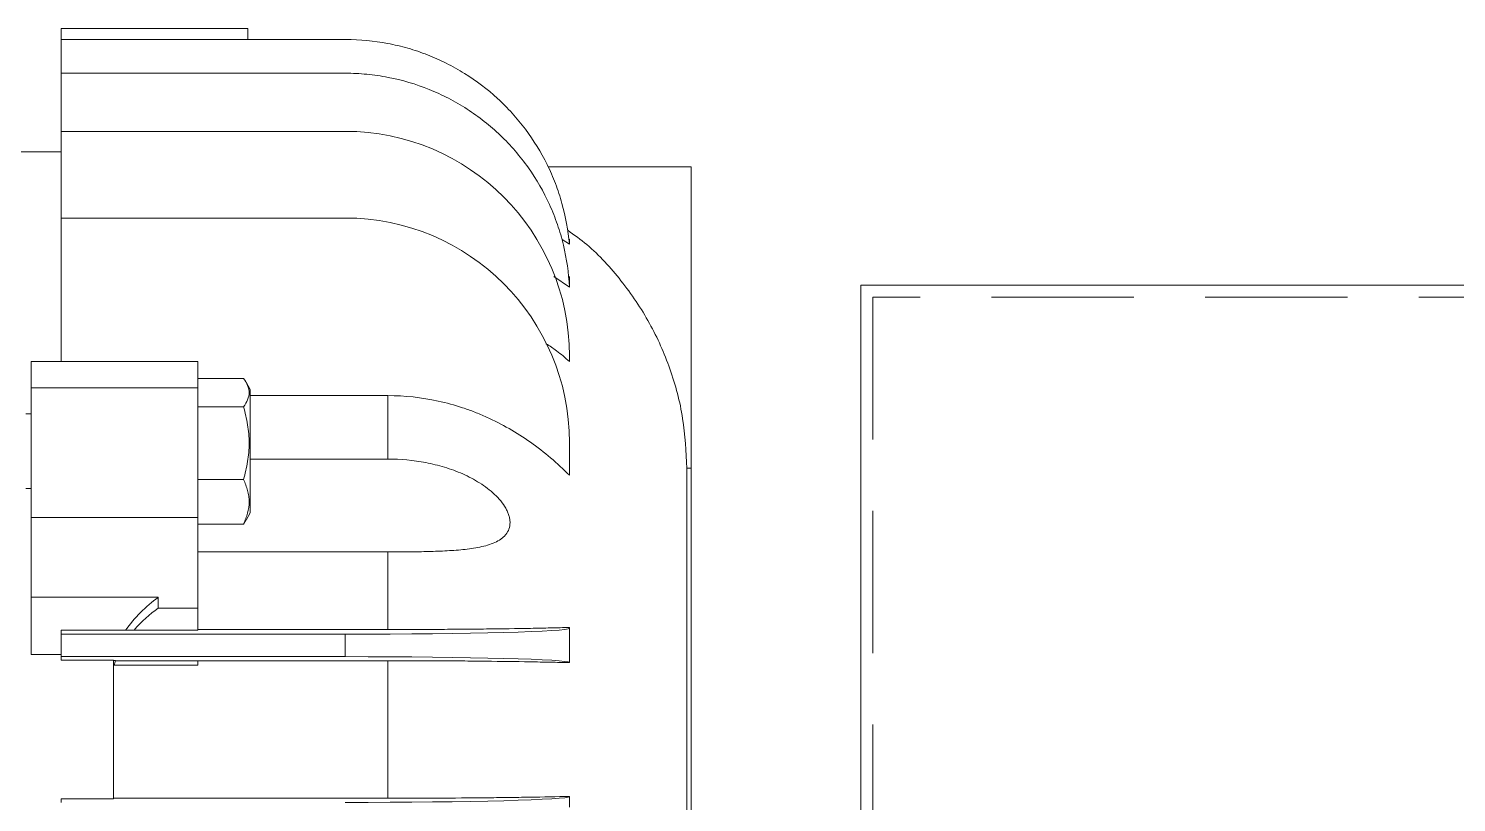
# Model space of a CAD drawing. Header units: millimetres. Extents: x -1229 to 6348, y -522 to 5252.
# Drawn here: x 966.6 to 1157.6, y 1524 to 1627.5 of the extents above; entities that cross this region are included whole.
import ezdxf

# ---------------------------------------------------------------- set-up
doc = ezdxf.new("R2010")
doc.units = ezdxf.units.MM
doc.header["$LTSCALE"] = 25.4
doc.linetypes.add('HIDDEN', pattern=[0.375, 0.25, -0.125])
doc.linetypes.add('PHANTOM', pattern=[2.5, 1.25, -0.25, 0.25, -0.25, 0.25, -0.25])
doc.layers.add('PHANTOM', color=6, linetype='PHANTOM', lineweight=5)

# ---------------------------------------------------------------- blocks, each defined once
blk = doc.blocks.new('HHI 286TS FRONT VIEW')
at = {"color": 7, "linetype": 'Continuous', "lineweight": 5}
for p, q in [((-183.2, 172.5), (-183.2, 171.03)), ((-183.2, 172.5), (-158.2, 172.5)), ((-158.2, 172.5), (-158.2, 171.03)), ((-183.2, 171.03), (-183.2, 166.53)), ((-145.08, 171.03), (-183.2, 171.03)), ((-145.03, 171.03), (-145.08, 171.03)), ((-183.2, 166.53), (-183.2, 158.75)), ((-145.16, 166.53), (-183.2, 166.53)), ((-183.2, 158.75), (-183.2, 147.16)), ((-145.2, 158.75), (-183.2, 158.75)), ((-183.2, 156), (-188.89, 156)), ((-117.98, 154), (-98.9, 154)), ((-98.9, 154), (-98.9, 113.69)), ((-183.2, 147.16), (-183.2, 127.97)), ((-145.2, 147.16), (-183.2, 147.16)), ((-116.17, 144.3), (-115.2, 143.66)), ((-115.2, 144.35), (-115.2, 143.66)), ((-117.29, 139.33), (-115.2, 137.9)), ((-115.2, 139.35), (-115.2, 137.9)), ((-115.2, 128.75), (-115.2, 127.97)), ((-164.9, 127.97), (-187.2, 127.97)), ((-187.2, 124.45), (-187.2, 127.97)), ((-164.9, 124.45), (-164.9, 127.97)), ((-187.2, 107.12), (-187.2, 124.45)), ((-187.2, 124.45), (-164.9, 124.45)), ((-158.8, 125.7), (-164.9, 125.7)), ((-164.9, 107.12), (-164.9, 124.45)), ((-157.9, 124.22), (-158.46, 125.19)), ((-157.9, 107.72), (-157.9, 124.22)), ((-157.9, 123.41), (-139.5, 123.41)), ((-139.5, 123.41), (-139.5, 114.93)), ((-187.2, 120.97), (-187.9, 120.97)), ((-158.8, 121.92), (-164.9, 121.92)), ((-115.2, 112.75), (-115.2, 117.16)), ((-157.9, 114.93), (-139.5, 114.93)), ((-99.5, -113.69), (-99.5, 113.69)), ((-98.9, 113.69), (-99.5, 113.69)), ((-98.9, -113.69), (-98.9, 113.69)), ((-187.9, 110.97), (-187.2, 110.97)), ((-158.8, 112.19), (-164.9, 112.19)), ((-187.2, 107.12), (-164.9, 107.12)), ((-187.2, 96.44), (-187.2, 107.12)), ((-164.9, 95), (-164.9, 107.12)), ((-158.46, 106.74), (-157.9, 107.72)), ((-164.9, 106.23), (-158.8, 106.23)), ((-158.49, 106.76), (-158.8, 106.23)), ((-139.5, 102.51), (-164.9, 102.51)), ((-139.5, 102.51), (-139.5, 92.12)), ((-187.2, 96.44), (-170.2, 96.44)), ((-187.2, 88.78), (-187.2, 96.44)), ((-170.2, 96.44), (-170.2, 95)), ((-170.2, 95), (-164.9, 95)), ((-164.9, 92.06), (-164.9, 95)), ((-174.56, 92.02), (-183.2, 92.02)), ((-183.2, 92.02), (-183.2, 91.5)), ((-164.9, 92.06), (-173.42, 92.06)), ((-139.5, 92.12), (-164.9, 92.12)), ((-115.2, 92.29), (-115.2, 92.4)), ((-115.2, 87.71), (-115.2, 92.29)), ((-183.2, 91.5), (-145.2, 91.5)), ((-183.2, 91.5), (-183.2, 88.5)), ((-145.2, 91.5), (-145.2, 88.5)), ((-183.2, 88.78), (-187.2, 88.78)), ((-183.2, 88.5), (-183.2, 88.02)), ((-145.2, 88.5), (-183.2, 88.5)), ((-176.2, 88.02), (-183.2, 88.02)), ((-176.2, 69.5), (-176.2, 87.88)), ((-175.93, 87.96), (-164.9, 87.96)), ((-164.9, 87.96), (-139.5, 87.96)), ((-164.9, 87.35), (-164.9, 87.96)), ((-139.5, 87.96), (-139.5, 69.56)), ((-164.9, 87.35), (-176.1, 87.35)), ((-115.2, 87.71), (-115.2, 87.7)), ((-183.2, 69.5), (-183.2, 69)), ((-183.2, 69.5), (-176.2, 69.5)), ((-139.5, 69.56), (-176.2, 69.56)), ((-115.2, 69.81), (-115.2, 69.79)), ((-115.2, 68.37), (-115.2, 69.79))]:
    blk.add_line(p, q, dxfattribs=at)
for centre in [(-145.2, 128.75), (-145.2, 117.16)]:
    blk.add_arc(centre, 30, 0, 90, dxfattribs=at)
for centre, major_axis, ratio, start_param, end_param in [((-170.2, 92.19), (5.54, 5.54), 0.414214, 1.178097, 1.992232), ((-170.2, 90.76), (5.54, 5.54), 0.414214, 1.178097, 1.745213), ((-170.2, 91.87), (6, 0), 0.036088, 2.137912, 2.384931), ((-145.2, 92.29), (30, 0), 0.026186, 4.712389, 6.283185), ((-170.2, 88.03), (6, 0), 0.038028, 3.169227, 3.44164), ((-170.2, 90.76), (5.54, 5.54), 0.414214, 2.448846, 2.566636), ((-145.2, 87.71), (30, 0), 0.026186, 0, 1.570796), ((-145.2, 69.79), (30, 0), 0.026186, 4.712389, 6.283185)]:
    blk.add_ellipse(centre, major_axis=major_axis, ratio=ratio, start_param=start_param, end_param=end_param, dxfattribs=at)
for points, knots in [([(-115.2, 143.66), (-115.36, 145.52), (-115.7, 147.34), (-116.44, 150.01), (-116.73, 150.89), (-117.23, 152.19), (-117.41, 152.62), (-117.78, 153.48), (-117.98, 153.9), (-119, 155.98), (-119.97, 157.55), (-121.36, 159.4), (-121.65, 159.77), (-122.24, 160.49), (-122.55, 160.84), (-123.49, 161.87), (-124.14, 162.53), (-126.18, 164.4), (-127.65, 165.51), (-129.62, 166.74), (-130.02, 166.98), (-130.84, 167.44), (-131.25, 167.65), (-132.49, 168.27), (-133.33, 168.65), (-135.05, 169.32), (-135.92, 169.61), (-137.7, 170.12), (-138.6, 170.33), (-141.36, 170.85), (-143.21, 171.03), (-145.08, 171.03)], [0, 0, 0, 0, 0.125, 0.125, 0.1875, 0.1875, 0.21875, 0.21875, 0.25, 0.25, 0.375, 0.375, 0.40625, 0.40625, 0.4375, 0.4375, 0.5, 0.5, 0.625, 0.625, 0.65625, 0.65625, 0.6875, 0.6875, 0.75, 0.75, 0.8125, 0.8125, 0.875, 0.875, 1, 1, 1, 1]), ([(-115.2, 137.9), (-115.29, 139.82), (-115.56, 141.7), (-116.22, 144.47), (-116.49, 145.38), (-117.11, 147.19), (-117.46, 148.08), (-118.65, 150.69), (-119.59, 152.33), (-121.24, 154.66), (-121.83, 155.41), (-123.09, 156.87), (-123.75, 157.56), (-125.81, 159.53), (-127.29, 160.7), (-129.7, 162.25), (-130.54, 162.74), (-132.23, 163.62), (-133.1, 164.01), (-135.74, 165.07), (-137.56, 165.61), (-140.38, 166.16), (-141.34, 166.3), (-143.24, 166.48), (-144.2, 166.53), (-145.16, 166.53)], [0, 0, 0, 0, 0.125, 0.125, 0.1875, 0.1875, 0.25, 0.25, 0.375, 0.375, 0.4375, 0.4375, 0.5, 0.5, 0.625, 0.625, 0.6875, 0.6875, 0.75, 0.75, 0.875, 0.875, 0.9375, 0.9375, 1, 1, 1, 1]), ([(-99.5, 113.69), (-99.61, 115.92), (-99.82, 120.43), (-101.57, 126.98), (-104.34, 133.23), (-108.13, 138.81), (-111.89, 142.99), (-114.56, 144.9), (-115.43, 145.52)], [0, 0, 0, 0, 0.180642, 0.366515, 0.54716, 0.73306, 0.913409, 1, 1, 1, 1]), ([(-118.33, 130.35), (-117.85, 130.04), (-116.74, 129.34), (-115.76, 128.47), (-115.2, 127.97)], [0, 0, 0, 0, 0.43289, 1, 1, 1, 1]), ([(-158.8, 121.92), (-158.57, 122.23), (-158.38, 122.54), (-158.12, 123.17), (-158.04, 123.49), (-158.04, 123.97), (-158.06, 124.13), (-158.13, 124.45), (-158.18, 124.61), (-158.38, 125.08), (-158.57, 125.39), (-158.8, 125.7)], [0, 0, 0, 0, 0.25, 0.25, 0.5, 0.5, 0.625, 0.625, 0.75, 0.75, 1, 1, 1, 1]), ([(-139.5, 123.41), (-137.21, 123.41), (-134.96, 123.16), (-131.65, 122.44), (-130.56, 122.14), (-128.94, 121.6), (-128.4, 121.41), (-127.34, 120.99), (-126.81, 120.77), (-124.23, 119.61), (-122.27, 118.48), (-119.48, 116.52), (-118.58, 115.82), (-116.84, 114.34), (-116, 113.56), (-115.2, 112.75)], [0, 0, 0, 0, 0.25, 0.25, 0.375, 0.375, 0.4375, 0.4375, 0.5, 0.5, 0.75, 0.75, 0.875, 0.875, 1, 1, 1, 1]), ([(-158.8, 112.19), (-158.57, 112.98), (-158.38, 113.78), (-158.12, 115.4), (-158.04, 116.22), (-158.04, 117.46), (-158.06, 117.88), (-158.13, 118.7), (-158.18, 119.11), (-158.38, 120.33), (-158.57, 121.13), (-158.8, 121.92)], [0, 0, 0, 0, 0.25, 0.25, 0.5, 0.5, 0.625, 0.625, 0.75, 0.75, 1, 1, 1, 1]), ([(-139.5, 114.93), (-137.77, 114.93), (-136.07, 114.77), (-133.55, 114.29), (-132.72, 114.08), (-131.08, 113.58), (-130.26, 113.28), (-128.69, 112.59), (-127.93, 112.19), (-126.48, 111.27), (-125.81, 110.77), (-124.91, 109.92), (-124.63, 109.62), (-124.13, 109.01), (-123.91, 108.69), (-123.63, 108.2), (-123.55, 108.04), (-123.4, 107.71), (-123.34, 107.55), (-123.24, 107.22), (-123.2, 107.06), (-123.15, 106.74), (-123.14, 106.58), (-123.14, 106.12), (-123.19, 105.83), (-123.38, 105.29), (-123.53, 105.04), (-123.8, 104.71), (-123.91, 104.6), (-124.13, 104.41), (-124.25, 104.31), (-124.62, 104.05), (-124.89, 103.9), (-125.49, 103.63), (-125.81, 103.51), (-126.48, 103.31), (-126.83, 103.23), (-127.54, 103.08), (-127.91, 103.01), (-128.67, 102.9), (-129.06, 102.85), (-130.23, 102.73), (-131.04, 102.68), (-132.67, 102.6), (-133.51, 102.57), (-135.2, 102.53), (-136.06, 102.52), (-137.77, 102.51), (-138.63, 102.51), (-139.5, 102.51)], [0, 0, 0, 0, 0.125, 0.125, 0.1875, 0.1875, 0.25, 0.25, 0.3125, 0.3125, 0.375, 0.375, 0.40625, 0.40625, 0.4375, 0.4375, 0.453125, 0.453125, 0.46875, 0.46875, 0.484375, 0.484375, 0.5, 0.5, 0.53125, 0.53125, 0.5625, 0.5625, 0.578125, 0.578125, 0.59375, 0.59375, 0.625, 0.625, 0.65625, 0.65625, 0.6875, 0.6875, 0.71875, 0.71875, 0.75, 0.75, 0.8125, 0.8125, 0.875, 0.875, 0.9375, 0.9375, 1, 1, 1, 1]), ([(-158.8, 106.23), (-158.57, 106.72), (-158.38, 107.21), (-158.12, 108.2), (-158.04, 108.7), (-158.04, 109.46), (-158.06, 109.71), (-158.13, 110.22), (-158.18, 110.47), (-158.38, 111.21), (-158.57, 111.7), (-158.8, 112.19)], [0, 0, 0, 0, 0.25, 0.25, 0.5, 0.5, 0.625, 0.625, 0.75, 0.75, 1, 1, 1, 1]), ([(-139.5, 92.12), (-137.21, 92.12), (-134.96, 92.13), (-131.65, 92.15), (-130.56, 92.16), (-128.94, 92.17), (-128.4, 92.17), (-127.34, 92.19), (-126.81, 92.19), (-124.23, 92.22), (-122.27, 92.25), (-119.48, 92.3), (-118.58, 92.32), (-116.84, 92.36), (-116, 92.38), (-115.2, 92.4)], [0, 0, 0, 0, 0.25, 0.25, 0.375, 0.375, 0.4375, 0.4375, 0.5, 0.5, 0.75, 0.75, 0.875, 0.875, 1, 1, 1, 1]), ([(-139.5, 87.96), (-137.24, 87.96), (-135.02, 87.95), (-131.74, 87.93), (-130.66, 87.93), (-128.51, 87.91), (-127.44, 87.9), (-124.33, 87.86), (-122.37, 87.84), (-119.56, 87.79), (-118.65, 87.77), (-116.88, 87.74), (-116.02, 87.72), (-115.2, 87.7)], [0, 0, 0, 0, 0.25, 0.25, 0.375, 0.375, 0.5, 0.5, 0.75, 0.75, 0.875, 0.875, 1, 1, 1, 1]), ([(-115.2, 69.81), (-116.88, 69.77), (-118.66, 69.73), (-121.48, 69.69), (-122.44, 69.67), (-123.93, 69.65), (-124.43, 69.65), (-125.45, 69.63), (-125.97, 69.63), (-128.57, 69.6), (-130.69, 69.59), (-133.95, 69.57), (-135.04, 69.57), (-137.26, 69.56), (-138.38, 69.56), (-139.5, 69.56)], [0, 0, 0, 0, 0.25, 0.25, 0.375, 0.375, 0.4375, 0.4375, 0.5, 0.5, 0.75, 0.75, 0.875, 0.875, 1, 1, 1, 1])]:
    blk.add_open_spline(points, degree=3, knots=knots, dxfattribs=at)
blk.add_open_spline([(-176.2, 87.88), (-176.2, 87.93), (-176.2, 87.97), (-176.2, 88.02)], degree=3, dxfattribs=at)
blk = doc.blocks.new('Coupling Guard2')
at = {"layer": 'PHANTOM', "color": 7, "linetype": 'Continuous', "lineweight": 5}
for p, q in [((-3186.36, -74347.58), (-3395.91, -74347.58)), ((-3395.91, -74347.58), (-3395.91, -74692.13))]:
    blk.add_line(p, q, dxfattribs=at)
at = {"layer": 'PHANTOM', "color": 7, "linetype": 'HIDDEN', "lineweight": 5, "ltscale": 3}
for p, q in [((-3187.95, -74349.16), (-3394.32, -74349.16)), ((-3394.32, -74349.16), (-3394.32, -74690.54))]:
    blk.add_line(p, q, dxfattribs=at)

msp = doc.modelspace()

# ---------------------------------------------------------------- block references
at = {"color": 7, "lineweight": 5}
msp.add_blockref('HHI 286TS FRONT VIEW', (1154.121, 1454.966), dxfattribs=at)
at = {"color": 7, "linetype": 'Continuous', "lineweight": 5}
msp.add_blockref('Coupling Guard2', (4473.833, 75940.717), dxfattribs=at)

doc.saveas('drawing.dxf')
